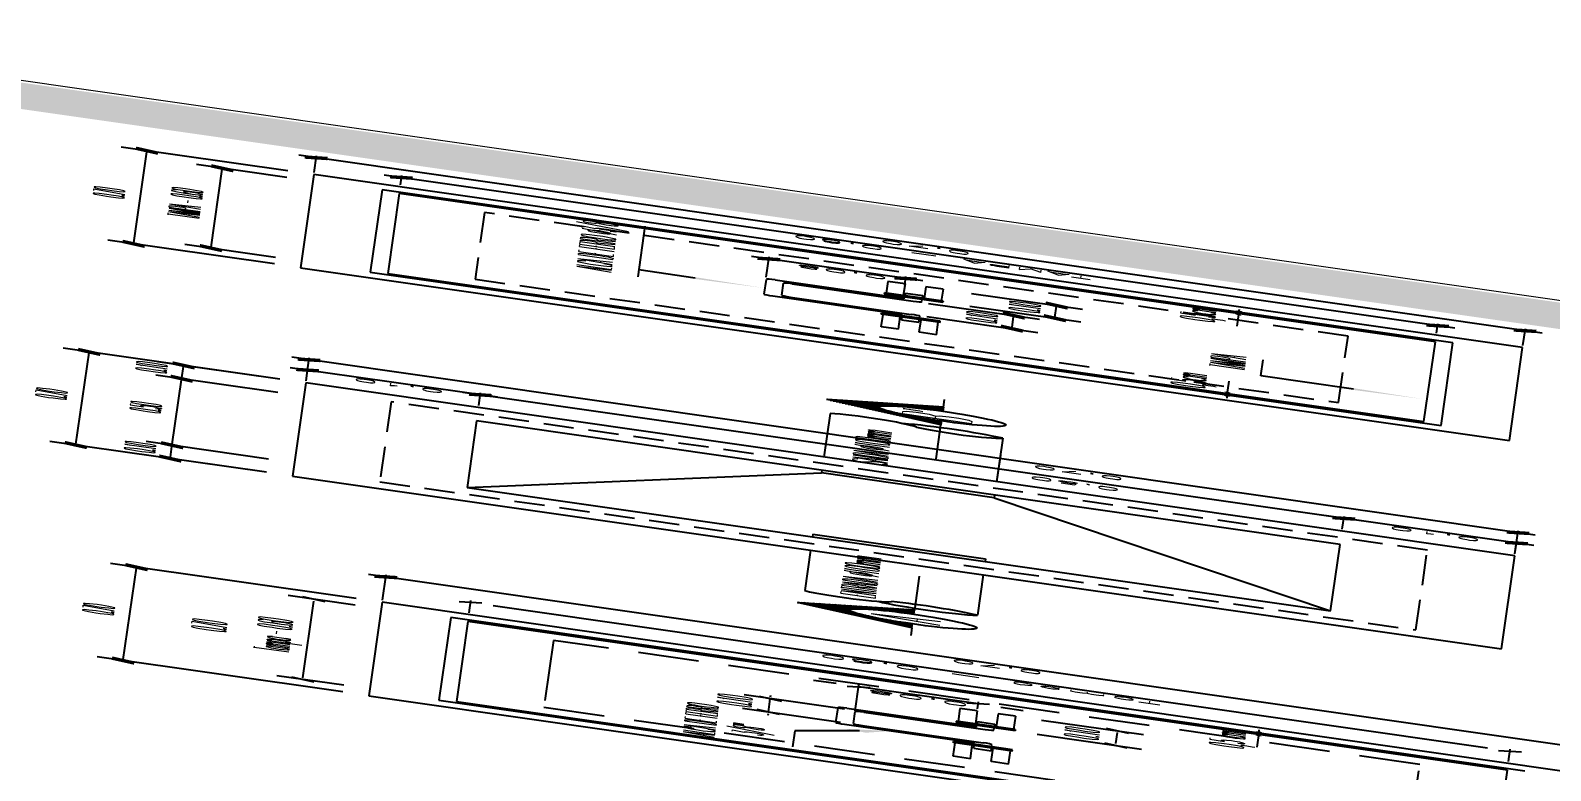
# Model space of a CAD drawing. Header units: millimetres. Extents: x -361192058 to 101130107379, y -14071650034 to 19218552450.
# Drawn here: x -134925.9 to -134581.4, y 41929.9 to 42097.6 of the extents above; entities that cross this region are included whole.
import ezdxf
from ezdxf.enums import TextEntityAlignment as Align

# ---------------------------------------------------------------- set-up
doc = ezdxf.new("R2010")
doc.units = ezdxf.units.MM
doc.header["$LTSCALE"] = 0.5
doc.linetypes.add('CENTER2', pattern=[28.575, 19.05, -3.175, 3.175, -3.175])
doc.linetypes.add('HIDDEN', pattern=[0.375, 0.25, -0.125])
for name, color, linetype in [('02', 2, 'Continuous'), ('DETALLHES_CAIXAS', 6, 'Continuous'), ('TXT_0', 7, 'Continuous'), ('TXT_1', 3, 'Continuous'), ('TXT_2', 6, 'Continuous')]:
    doc.layers.add(name, color=color, linetype=linetype)
doc.styles.add('ADITIVOCAD', font='ROMANS.shx')
doc.styles.add('ROMANS', font='romans', dxfattribs={"height": 0.1})
doc.styles.get("Standard").update_dxf_attribs({"font": 'txt.shx', "height": 0.12})

# ---------------------------------------------------------------- blocks, each defined once
blk = doc.blocks.new('ADS_DET_CG125L')
at = {"layer": 'DETALLHES_CAIXAS'}
for p, q in [((2.10939, 2.42807), (2.10939, 1.82807)), ((2.70939, 2.42807), (2.10939, 2.42807)), ((2.70939, 1.82807), (2.70939, 2.42807)), ((2.10939, 1.82807), (2.70939, 1.82807))]:
    blk.add_line(p, q, dxfattribs=at)
at = {"layer": 'TXT_0', "linetype": 'ByBlock'}
for p, q in [((2.05939, 2.49307), (2.05939, 2.63488)), ((2.75939, 2.49307), (2.75939, 2.63488)), ((2.04939, 2.61988), (2.76939, 2.61988)), ((2.10939, 2.49307), (2.10939, 2.53179)), ((2.70939, 2.49307), (2.70939, 2.53179)), ((2.11589, 2.52329), (2.10289, 2.51029)), ((2.70289, 2.51029), (2.71589, 2.52329)), ((2.12239, 2.51679), (2.69639, 2.51679)), ((2.94954, 1.76807), (2.94954, 2.48807)), ((2.77439, 2.47807), (2.96454, 2.47807)), ((2.85701, 2.42157), (2.84401, 2.43457)), ((2.77439, 2.42807), (2.86551, 2.42807)), ((2.85051, 1.84107), (2.85051, 2.41507)), ((2.35916, 2.20919), (2.35916, 2.26572)), ((2.45916, 2.20793), (2.45916, 2.26572)), ((2.34616, 2.25072), (2.33316, 2.25072)), ((2.35266, 2.24422), (2.36566, 2.25722)), ((2.35916, 2.25072), (2.45916, 2.25072)), ((2.46566, 2.25722), (2.45266, 2.24422)), ((2.47216, 2.25072), (2.48516, 2.25072)), ((2.63944, 2.21469), (2.63944, 2.22769)), ((2.63294, 2.20819), (2.64594, 2.19519)), ((2.45832, 2.20169), (2.65444, 2.20169)), ((2.63944, 2.13269), (2.63944, 2.20169)), ((2.64594, 2.12619), (2.63294, 2.13919)), ((2.60163, 2.13269), (2.65444, 2.13269)), ((2.63944, 2.11969), (2.63944, 2.10669)), ((2.47916, 2.09689), (2.47916, 2.03666)), ((2.58755, 2.09569), (2.58755, 2.03666)), ((2.48566, 2.05816), (2.47266, 2.04516)), ((2.49216, 2.05166), (2.57455, 2.05166)), ((2.58105, 2.04516), (2.59405, 2.05816)), ((2.68512, 1.97163), (2.61517, 1.97163)), ((2.69712, 1.97163), (2.68512, 1.97163)), ((2.73139, 1.97163), (2.74339, 1.97163)), ((2.84401, 1.83457), (2.85701, 1.82157)), ((2.77439, 1.82807), (2.86551, 1.82807))]:
    blk.add_line(p, q, dxfattribs=at)
at = {"layer": 'TXT_0'}
for p, q in [((2.05939, 2.47807), (2.05939, 1.77807)), ((2.75939, 2.47807), (2.05939, 2.47807)), ((2.75939, 1.77807), (2.75939, 2.47807)), ((2.09939, 2.43807), (2.09939, 1.81807)), ((2.71939, 2.43807), (2.09939, 2.43807)), ((2.71939, 1.81807), (2.71939, 2.43807)), ((2.2487, 2.23425), (2.1292, 2.23425)), ((2.31692, 2.19767), (2.2487, 2.23425)), ((2.34916, 2.20669), (2.34916, 2.13669)), ((2.35416, 2.21169), (2.46416, 2.21169)), ((2.46916, 2.20669), (2.46916, 2.13669)), ((2.36416, 2.20169), (2.45416, 2.20169)), ((2.35916, 2.19669), (2.35916, 2.12669)), ((2.45916, 2.19669), (2.45916, 2.12669)), ((2.32916, 2.14369), (2.33916, 2.14369)), ((2.32916, 2.10969), (2.32916, 2.14369)), ((2.33916, 2.10969), (2.33916, 2.14369)), ((2.48916, 2.14369), (2.47916, 2.14369)), ((2.47916, 2.10969), (2.47916, 2.14369)), ((2.48916, 2.10969), (2.48916, 2.14369)), ((2.30916, 2.13169), (2.30916, 2.12169)), ((2.30916, 2.13169), (2.32916, 2.13169)), ((2.33916, 2.13169), (2.34416, 2.13169)), ((2.47416, 2.13169), (2.47916, 2.13169)), ((2.50916, 2.13169), (2.48916, 2.13169)), ((2.50916, 2.13169), (2.50916, 2.12169)), ((2.30916, 2.12169), (2.32916, 2.12169)), ((2.33916, 2.12169), (2.35416, 2.12169)), ((2.46416, 2.12169), (2.47916, 2.12169)), ((2.50916, 2.12169), (2.48916, 2.12169)), ((2.32916, 2.10969), (2.33916, 2.10969)), ((2.48916, 2.10969), (2.47916, 2.10969))]:
    blk.add_line(p, q, dxfattribs=at)
at = {"layer": 'TXT_0', "linetype": 'HIDDEN'}
for p, q in [((2.15939, 2.37807), (2.15939, 1.87807)), ((2.65939, 2.37807), (2.15939, 2.37807)), ((2.65939, 1.87807), (2.65939, 2.37807)), ((2.22896, 2.13269), (2.22896, 2.14269)), ((2.22896, 2.14269), (2.32916, 2.14269)), ((2.58755, 2.14269), (2.48916, 2.14269)), ((2.58755, 2.13269), (2.58755, 2.14269)), ((2.22896, 2.13269), (2.32916, 2.13269)), ((2.58755, 2.13269), (2.48916, 2.13269)), ((2.22896, 2.11069), (2.22896, 2.12069)), ((2.22896, 2.12069), (2.32916, 2.12069)), ((2.58755, 2.12069), (2.48916, 2.12069)), ((2.58755, 2.11069), (2.58755, 2.12069)), ((2.22896, 2.11069), (2.32916, 2.11069)), ((2.58755, 2.11069), (2.48916, 2.11069)), ((2.15939, 1.87807), (2.65939, 1.87807))]:
    blk.add_line(p, q, dxfattribs=at)
at = {"layer": 'TXT_0', "linetype": 'ByBlock', "const_width": 0.00195}
for points in [[(2.06589, 2.62638), (2.05289, 2.61338)], [(2.75289, 2.61338), (2.76589, 2.62638)], [(2.95604, 2.47157), (2.94304, 2.48457)]]:
    blk.add_lwpolyline(points, dxfattribs=at)
at = {"layer": 'TXT_0'}
for centre, start, end in [((2.35416, 2.20669), 90, 180), ((2.46416, 2.20669), 360, 90), ((2.36416, 2.19669), 90, 180), ((2.45416, 2.19669), 0, 90), ((2.34416, 2.13669), 270, 0), ((2.47416, 2.13669), 180, 270), ((2.35416, 2.12669), 270, 0), ((2.46416, 2.12669), 180, 270)]:
    blk.add_arc(centre, 0.005, start, end, dxfattribs=at)
blk.add_solid([(2.31653, 2.20551), (2.30996, 2.19391), (2.34805, 2.17999)], dxfattribs=at)
at = {"layer": 'TXT_0', "linetype": 'ByBlock'}
for points in [[(2.69739, 1.97363), (2.69739, 1.96963), (2.70939, 1.97163)], [(2.73139, 1.97363), (2.73139, 1.96963), (2.71939, 1.97163)]]:
    blk.add_solid(points, dxfattribs=at)
at = {"layer": 'TXT_0', "style": 'ROMANS'}
blk.add_text('0.70', height=0.018, dxfattribs=at).set_placement((2.37939, 2.62888))
at = {"layer": 'TXT_0', "linetype": 'ByBlock', "style": 'ROMANS'}
for s, p in [('0.70', (2.40939, 2.57397)), ('Tampa - 0.60', (2.40939, 2.53679)), ('0.10', (2.40916, 2.27072)), ('0.10', (2.53335, 2.07166))]:
    blk.add_text(s, height=0.02, dxfattribs=at).set_placement(p, align=Align.MIDDLE_CENTER)
at = {"layer": 'TXT_0', "style": 'ROMANS'}
for s, p in [('ALCA DE FERRO ', (2.11799, 2.28829)), (' 3/8"', (2.16073, 2.26065))]:
    blk.add_text(s, height=0.018, dxfattribs=at).set_placement(p, align=Align.MIDDLE_LEFT)
at = {"layer": 'TXT_0', "linetype": 'ByBlock', "style": 'ROMANS'}
for s, p in [('Tampa - 0.60', (2.83051, 2.12807)), ('0.08', (2.61944, 2.16719))]:
    blk.add_text(s, height=0.02, rotation=90, dxfattribs=at).set_placement(p, align=Align.MIDDLE_CENTER)
at = {"layer": 'TXT_0', "style": 'ROMANS'}
blk.add_text('0.70', height=0.018, rotation=90, dxfattribs=at).set_placement((2.94054, 2.09807))
at = {"layer": 'TXT_0', "linetype": 'ByBlock', "style": 'ROMANS'}
blk.add_text('0,5 cm', height=0.02, dxfattribs=at).set_placement((2.64612, 1.98587), align=Align.MIDDLE)
blk = doc.blocks.new('*X135')
at = {"color": 0}
for p, q in [((101.5903, 65.4571), (101.9231, 65.79)), ((102.2509, 65.4571), (101.9191, 65.789)), ((101.608, 65.4571), (101.9319, 65.7811)), ((101.6257, 65.4571), (101.9408, 65.7723)), ((101.6433, 65.4571), (101.9496, 65.7634)), ((101.661, 65.4571), (101.9585, 65.7546)), ((101.8472, 65.6257), (101.9673, 65.7458)), ((101.9925, 65.6272), (101.8749, 65.7448)), ((102.0352, 65.6022), (101.8837, 65.7536)), ((102.1979, 65.4571), (101.8926, 65.7625)), ((102.2156, 65.4571), (101.9014, 65.7713)), ((102.2332, 65.4571), (101.9102, 65.7801)), ((101.8923, 65.639), (101.8307, 65.7006)), ((101.9081, 65.6409), (101.8395, 65.7094)), ((101.9253, 65.6413), (101.8484, 65.7183)), ((101.9444, 65.6399), (101.8572, 65.7271)), ((101.9661, 65.6359), (101.8661, 65.7359)), ((101.8744, 65.6352), (101.9761, 65.7369)), ((101.8965, 65.6396), (101.985, 65.7281)), ((101.9158, 65.6413), (101.9938, 65.7192)), ((101.9332, 65.641), (102.0026, 65.7104)), ((101.9492, 65.6393), (102.0115, 65.7015)), ((101.8388, 65.6217), (101.7954, 65.6652)), ((101.851, 65.6273), (101.8042, 65.674)), ((101.8638, 65.6321), (101.813, 65.6829)), ((101.8776, 65.636), (101.8219, 65.6917)), ((101.964, 65.6364), (102.0203, 65.6927)), ((101.9778, 65.6326), (102.0292, 65.6839)), ((101.9908, 65.6278), (102.038, 65.675)), ((102.003, 65.6224), (102.0468, 65.6662)), ((102.0145, 65.6162), (102.0557, 65.6573)), ((101.7881, 65.5841), (101.7512, 65.621)), ((101.797, 65.5928), (101.76, 65.6298)), ((101.8065, 65.601), (101.7688, 65.6387)), ((101.8167, 65.6086), (101.7777, 65.6475)), ((101.8274, 65.6155), (101.7865, 65.6564)), ((102.0253, 65.6093), (102.0645, 65.6485)), ((102.0355, 65.6019), (102.0733, 65.6397)), ((102.0451, 65.5938), (102.0822, 65.6308)), ((102.0541, 65.5851), (102.091, 65.622)), ((101.7528, 65.531), (101.707, 65.5768)), ((101.7586, 65.5429), (101.7158, 65.5856)), ((101.765, 65.5542), (101.7247, 65.5945)), ((101.7721, 65.5648), (101.7335, 65.6033)), ((101.7798, 65.5747), (101.7423, 65.6122)), ((102.0625, 65.5758), (102.0999, 65.6131)), ((102.1802, 65.4571), (102.0666, 65.5707)), ((102.0703, 65.5659), (102.1087, 65.6043)), ((102.0774, 65.5554), (102.1175, 65.5955)), ((102.0839, 65.5442), (102.1264, 65.5866)), ((102.0898, 65.5323), (102.1352, 65.5778)), ((101.7374, 65.458), (101.6628, 65.5326)), ((101.7382, 65.4749), (101.6716, 65.5414)), ((101.6787, 65.4571), (101.753, 65.5315)), ((101.7404, 65.4904), (101.6805, 65.5503)), ((101.7436, 65.5048), (101.6893, 65.5591)), ((101.7478, 65.5183), (101.6981, 65.568)), ((102.1625, 65.4571), (102.0916, 65.5281)), ((102.0948, 65.5197), (102.144, 65.5689)), ((102.0991, 65.5063), (102.1529, 65.5601)), ((102.1025, 65.492), (102.1617, 65.5513)), ((102.1048, 65.4766), (102.1706, 65.5424)), ((102.1058, 65.46), (102.1794, 65.5336)), ((101.6499, 65.4571), (101.6186, 65.4884)), ((101.6675, 65.4571), (101.6274, 65.4972)), ((101.6852, 65.4571), (101.6363, 65.5061)), ((101.7029, 65.4571), (101.6451, 65.5149)), ((101.7206, 65.4571), (101.654, 65.5238)), ((101.6964, 65.4571), (101.7435, 65.5043)), ((102.1448, 65.4571), (102.1003, 65.5016)), ((102.1206, 65.4571), (102.1882, 65.5247)), ((102.1383, 65.4571), (102.1971, 65.5159)), ((102.156, 65.4571), (102.2059, 65.5071)), ((102.1737, 65.4571), (102.2147, 65.4982)), ((102.1913, 65.4571), (102.2236, 65.4894)), ((101.5968, 65.4571), (101.5921, 65.4619)), ((101.6145, 65.4571), (101.6009, 65.4707)), ((101.6322, 65.4571), (101.6098, 65.4796)), ((101.714, 65.4571), (101.7391, 65.4822)), ((101.7317, 65.4571), (101.7375, 65.4629)), ((102.1272, 65.4571), (102.1044, 65.4799)), ((102.1095, 65.4571), (102.1058, 65.4609)), ((102.209, 65.4571), (102.2324, 65.4805)), ((102.2267, 65.4571), (102.2412, 65.4717)), ((102.2444, 65.4571), (102.2501, 65.4629))]:
    blk.add_line(p, q, dxfattribs=at)
blk = doc.blocks.new('ADS_DET_CP50')
at = {"layer": 'DETALLHES_CAIXAS'}
for p, q in [((0.59468, 2.65051), (0.59468, 1.95051)), ((1.29468, 2.65051), (0.59468, 2.65051)), ((1.29468, 1.95051), (1.29468, 2.65051)), ((2.18784, 2.61288), (2.18784, 2.01288)), ((2.78784, 2.61288), (2.18784, 2.61288)), ((2.78784, 2.01288), (2.78784, 2.61288)), ((0.69468, 2.55051), (0.69468, 2.05051)), ((1.19468, 2.55051), (0.69468, 2.55051)), ((1.19468, 2.05051), (1.19468, 2.55051)), ((0.69468, 2.05051), (1.19468, 2.05051)), ((2.18784, 2.01288), (2.78784, 2.01288)), ((0.59468, 1.95051), (1.29468, 1.95051))]:
    blk.add_line(p, q, dxfattribs=at)
at = {"layer": 'TXT_0', "linetype": 'ByBlock'}
for p, q in [((0.59468, 2.66551), (0.59468, 2.79092)), ((1.29468, 2.66551), (1.29468, 2.79092)), ((0.58468, 2.77592), (1.30468, 2.77592)), ((2.13784, 2.67788), (2.13784, 2.77443)), ((2.83784, 2.67788), (2.83784, 2.77443)), ((2.12784, 2.75943), (2.84784, 2.75943)), ((0.59468, 2.66551), (0.59468, 2.73626)), ((0.69468, 2.66551), (0.69468, 2.73626)), ((0.69468, 2.66551), (0.69468, 2.73626)), ((1.19468, 2.66551), (1.19468, 2.73626)), ((1.19468, 2.66551), (1.19468, 2.73626)), ((1.29468, 2.66551), (1.29468, 2.73626)), ((2.18784, 2.67788), (2.18784, 2.73027)), ((2.78784, 2.67788), (2.78784, 2.73027)), ((0.58468, 2.72126), (0.70468, 2.72126)), ((0.68468, 2.72126), (1.20468, 2.72126)), ((1.18468, 2.72126), (1.30468, 2.72126)), ((2.17784, 2.71527), (2.79784, 2.71527)), ((2.96401, 1.95288), (2.96401, 2.67288)), ((1.39068, 2.54051), (1.39068, 2.66051)), ((1.46842, 1.94051), (1.46842, 2.66051)), ((2.85284, 2.66288), (2.97901, 2.66288)), ((1.30968, 2.65051), (1.40568, 2.65051)), ((1.30968, 2.65051), (1.48342, 2.65051)), ((2.90876, 2.00288), (2.90876, 2.62288)), ((2.85284, 2.61288), (2.92376, 2.61288)), ((1.39068, 2.04051), (1.39068, 2.56051)), ((1.30968, 2.55051), (1.40568, 2.55051)), ((1.30968, 2.55051), (1.40568, 2.55051)), ((2.69593, 2.30855), (2.69593, 2.40779)), ((2.55932, 2.39779), (2.71093, 2.39779)), ((2.64666, 2.31855), (2.71093, 2.31855)), ((2.43847, 2.30351), (2.43847, 2.23924)), ((2.53687, 2.30351), (2.53687, 2.23924)), ((2.56094, 2.27997), (2.56094, 2.2157)), ((2.65594, 2.27997), (2.65594, 2.2157)), ((2.42847, 2.25424), (2.54687, 2.25424)), ((2.55094, 2.2307), (2.66594, 2.2307)), ((2.1656, 2.12671), (2.1536, 2.12671)), ((2.19984, 2.12671), (2.21184, 2.12671)), ((2.21184, 2.12671), (2.2818, 2.12671)), ((2.76357, 2.12671), (2.69362, 2.12671)), ((2.77557, 2.12671), (2.76357, 2.12671)), ((2.80984, 2.12671), (2.82184, 2.12671)), ((1.39068, 1.94051), (1.39068, 2.06051)), ((1.30968, 2.05051), (1.40568, 2.05051)), ((1.30968, 2.05051), (1.40568, 2.05051)), ((2.85284, 2.01288), (2.92376, 2.01288)), ((2.85284, 1.96288), (2.97901, 1.96288)), ((1.30968, 1.95051), (1.40568, 1.95051)), ((1.30968, 1.95051), (1.48342, 1.95051))]:
    blk.add_line(p, q, dxfattribs=at)
at = {"layer": 'TXT_0'}
for p, q in [((2.13784, 2.66288), (2.13784, 1.96288)), ((2.83784, 2.66288), (2.13784, 2.66288)), ((2.83784, 1.96288), (2.83784, 2.66288)), ((2.17784, 2.62288), (2.17784, 2.00288)), ((2.79784, 2.62288), (2.17784, 2.62288)), ((2.79784, 2.00288), (2.79784, 2.62288)), ((0.69468, 2.55051), (1.17468, 2.35051)), ((2.80565, 2.47074), (2.42623, 2.47074)), ((2.47714, 2.43798), (2.47765, 2.47074)), ((2.43284, 2.39751), (2.54284, 2.39751)), ((2.42784, 2.39251), (2.42784, 2.32251)), ((2.54784, 2.39251), (2.54784, 2.32251)), ((2.43784, 2.38251), (2.43784, 2.31251)), ((2.44284, 2.38751), (2.53284, 2.38751)), ((2.53784, 2.38251), (2.53784, 2.31251)), ((0.59468, 2.35051), (0.29042, 2.35051)), ((0.71468, 2.35051), (0.69468, 2.35051)), ((0.71468, 2.35051), (0.71468, 2.25051)), ((1.17468, 2.25051), (1.17468, 2.35051)), ((1.19468, 2.35051), (1.17468, 2.35051)), ((1.62103, 2.35051), (1.29468, 2.35051)), ((2.40784, 2.32951), (2.41784, 2.32951)), ((2.40784, 2.29551), (2.40784, 2.32951)), ((2.41784, 2.29551), (2.41784, 2.32951)), ((2.56784, 2.32951), (2.55784, 2.32951)), ((2.55784, 2.29551), (2.55784, 2.32951)), ((2.56784, 2.29551), (2.56784, 2.32951)), ((2.38784, 2.31751), (2.40784, 2.31751)), ((2.38784, 2.31751), (2.38784, 2.30751)), ((2.41784, 2.31751), (2.42284, 2.31751)), ((2.55284, 2.31751), (2.55784, 2.31751)), ((2.58784, 2.31751), (2.56784, 2.31751)), ((2.58784, 2.31751), (2.58784, 2.30751)), ((2.38784, 2.30751), (2.40784, 2.30751)), ((2.41784, 2.30751), (2.43284, 2.30751)), ((2.54284, 2.30751), (2.55784, 2.30751)), ((2.58784, 2.30751), (2.56784, 2.30751)), ((2.40784, 2.29551), (2.41784, 2.29551)), ((2.56784, 2.29551), (2.55784, 2.29551)), ((0.59468, 2.25051), (0.29042, 2.25051)), ((1.17468, 2.25051), (0.69468, 2.05051)), ((0.71468, 2.25051), (0.69468, 2.25051)), ((0.71468, 2.25051), (0.69468, 2.25051)), ((1.19468, 2.25051), (1.17468, 2.25051)), ((1.19468, 2.25051), (1.17468, 2.25051)), ((1.49468, 2.25051), (1.29468, 2.25051)), ((1.62103, 2.25051), (1.29468, 2.25051)), ((2.35345, 2.05544), (2.35396, 2.10914)), ((2.35396, 2.10914), (2.47363, 2.10914)), ((2.17784, 2.00288), (2.79784, 2.00288)), ((2.13784, 1.96288), (2.83784, 1.96288))]:
    blk.add_line(p, q, dxfattribs=at)
at = {"layer": 'TXT_0', "linetype": 'HIDDEN', "ltscale": 0.5}
for p, q in [((0.64468, 2.60051), (0.64468, 2.00051)), ((1.24468, 2.60051), (0.64468, 2.60051)), ((1.24468, 2.00051), (1.24468, 2.60051)), ((2.23784, 2.56288), (2.23784, 2.06288)), ((2.73784, 2.56288), (2.23784, 2.56288)), ((2.73784, 2.06288), (2.73784, 2.56288)), ((2.23784, 2.06288), (2.73784, 2.06288)), ((0.64468, 2.00051), (1.24468, 2.00051))]:
    blk.add_line(p, q, dxfattribs=at)
at = {"layer": 'TXT_0', "linetype": 'HIDDEN'}
for p, q in [((2.3145, 2.32851), (2.40784, 2.32851)), ((2.3145, 2.31851), (2.3145, 2.32851)), ((2.65595, 2.32851), (2.56784, 2.32851)), ((2.65595, 2.31851), (2.65595, 2.32851)), ((2.3145, 2.31851), (2.40784, 2.31851)), ((2.65595, 2.31851), (2.56784, 2.31851)), ((2.3145, 2.30651), (2.40784, 2.30651)), ((2.3145, 2.29651), (2.3145, 2.30651)), ((2.65595, 2.30651), (2.56784, 2.30651)), ((2.65595, 2.29651), (2.65595, 2.30651)), ((2.3145, 2.29651), (2.40784, 2.29651)), ((2.65595, 2.29651), (2.56784, 2.29651))]:
    blk.add_line(p, q, dxfattribs=at)
at = {"layer": 'TXT_0', "linetype": 'ByBlock', "const_width": 0.00195}
for points in [[(0.60118, 2.78242), (0.58818, 2.76942)], [(1.28818, 2.76942), (1.30118, 2.78242)], [(2.14434, 2.76593), (2.13134, 2.75293)], [(2.83134, 2.75293), (2.84434, 2.76593)], [(0.60118, 2.72776), (0.58818, 2.71476)], [(0.70118, 2.72776), (0.68818, 2.71476)], [(0.68818, 2.71476), (0.70118, 2.72776)], [(1.20118, 2.72776), (1.18818, 2.71476)], [(1.18818, 2.71476), (1.20118, 2.72776)], [(1.28818, 2.71476), (1.30118, 2.72776)], [(2.19434, 2.72177), (2.18134, 2.70877)], [(2.78134, 2.70877), (2.79434, 2.72177)], [(2.97051, 2.65638), (2.95751, 2.66938)], [(1.39718, 2.64401), (1.38418, 2.65701)], [(1.47492, 2.64401), (1.46192, 2.65701)], [(2.91526, 2.60638), (2.90226, 2.61938)], [(1.39718, 2.54401), (1.38418, 2.55701)], [(1.38418, 2.55701), (1.39718, 2.54401)], [(2.70243, 2.39129), (2.68943, 2.40429)], [(2.68943, 2.32505), (2.70243, 2.31205)], [(2.44497, 2.26074), (2.43197, 2.24774)], [(2.53037, 2.24774), (2.54337, 2.26074)], [(2.56744, 2.2372), (2.55444, 2.2242)], [(2.64944, 2.2242), (2.66244, 2.2372)], [(1.39718, 2.04401), (1.38418, 2.05701)], [(1.38418, 2.05701), (1.39718, 2.04401)], [(2.90226, 2.01938), (2.91526, 2.00638)], [(2.95751, 1.96938), (2.97051, 1.95638)], [(1.38418, 1.95701), (1.39718, 1.94401)], [(1.46192, 1.95701), (1.47492, 1.94401)]]:
    blk.add_lwpolyline(points, dxfattribs=at)
at = {"layer": 'TXT_0'}
for centre, radius, start, end in [((2.43284, 2.39251), 0.005, 90, 180), ((2.54284, 2.39251), 0.005, 360, 90), ((2.44284, 2.38251), 0.005, 90, 180), ((2.53284, 2.38251), 0.005, 0, 90), ((0.31063, 2.32858), 0.02982, 132.66033, 251.20326), ((1.60207, 2.32792), 0.02949, 290.44662, 49.99219), ((2.42284, 2.32251), 0.005, 270, 0), ((2.55284, 2.32251), 0.005, 180, 270), ((2.43284, 2.31251), 0.005, 270, 0), ((2.54284, 2.31251), 0.005, 180, 270), ((0.31332, 2.28005), 0.03738, 130.99129, 232.21158), ((1.59194, 2.28121), 0.04229, 313.46444, 40.16931), ((0.26474, 2.28202), 0.04065, 309.18331, 26.80755), ((1.63416, 2.27844), 0.03086, 134.91778, 244.81592)]:
    blk.add_arc(centre, radius, start, end, dxfattribs=at)
for points in [[(2.48381, 2.43792), (2.47047, 2.43805), (2.47676, 2.39798)], [(2.36011, 2.05537), (2.34678, 2.0555), (2.35306, 2.01544)]]:
    blk.add_solid(points, dxfattribs=at)
at = {"layer": 'TXT_0', "linetype": 'ByBlock'}
for points in [[(2.1656, 2.12871), (2.1656, 2.12471), (2.1776, 2.12671)], [(2.19984, 2.12871), (2.19984, 2.12471), (2.18784, 2.12671)], [(2.77584, 2.12871), (2.77584, 2.12471), (2.78784, 2.12671)], [(2.80984, 2.12871), (2.80984, 2.12471), (2.79784, 2.12671)]]:
    blk.add_solid(points, dxfattribs=at)
at = {"layer": 'TXT_1'}
for p, q in [((0.12839, 2.28671), (0.19524, 2.35358)), ((0.19524, 2.35358), (0.26208, 2.28671)), ((1.78786, 2.28671), (1.72102, 2.35358)), ((0.12839, 2.28671), (0.15839, 2.28671)), ((0.23208, 2.28671), (0.26208, 2.28671)), ((1.68418, 2.28671), (1.65418, 2.28671)), ((1.78786, 2.28671), (1.75786, 2.28671))]:
    blk.add_line(p, q, dxfattribs=at)
for centre in [(0.19524, 2.28671), (1.72102, 2.28671)]:
    blk.add_circle(centre, 0.03684, dxfattribs=at)
at = {"layer": 'TXT_2', "linetype": 'CENTER2'}
for p, q in [((0.12839, 2.28671), (0.07152, 2.28671)), ((0.51785, 2.28671), (0.26208, 2.28671)), ((1.39841, 2.28671), (1.65418, 2.28671)), ((1.78786, 2.28671), (1.84474, 2.28671))]:
    blk.add_line(p, q, dxfattribs=at)
at = {"layer": 'TXT_1'}
for p, xscale, yscale, zscale in [((-20.18908, -10.80471), 0.1999999999999993, 0.1999999999999993, 0.1999999999999993), ((22.10534, -10.80471), -0.1999999999999993, 0.2, 0.2)]:
    blk.add_blockref('*X135', p, dxfattribs=dict(at, xscale=xscale, yscale=yscale, zscale=zscale))
at = {"layer": 'TXT_0', "style": 'ROMANS'}
for s, p in [('0.70', (0.91468, 2.78492)), ('0.70', (2.45784, 2.76843)), ('0.10', (0.61468, 2.73026)), ('0.50', (0.91468, 2.73026)), ('0.10', (1.21468, 2.73026)), ('TAMPA - 0.60', (2.38799, 2.72427)), ('0.10', (2.45767, 2.26324)), ('0.10', (2.57844, 2.2397))]:
    blk.add_text(s, height=0.018, dxfattribs=at).set_placement(p)
for s, p in [('0.10', (1.38168, 2.57051)), ('0.08', (2.68693, 2.32817)), ('TAMPA - 0.60', (2.89976, 2.21302)), ('0.70', (2.95501, 2.28288)), ('0.50', (1.3717, 2.179)), ('0.70', (1.45548, 2.17789)), ('0.10', (1.38168, 1.97051))]:
    blk.add_text(s, height=0.018, rotation=90, dxfattribs=at).set_placement(p)
for s, p in [('ALCA DE FERRO %%C3/8"', (2.43008, 2.49623)), ('ENTRADA %%C100mm', (0.30468, 2.31981)), ('SAIDA %%C100mm', (1.29718, 2.324)), ('TAMPA', (2.37422, 2.1289))]:
    blk.add_text(s, height=0.02, dxfattribs=at).set_placement(p, align=Align.MIDDLE_LEFT)
at = {"layer": 'TXT_0', "linetype": 'ByBlock', "style": 'ROMANS'}
for p in [(2.25132, 2.14671), (2.7476, 2.14671)]:
    blk.add_text('0,5cm', height=0.02, dxfattribs=at).set_placement(p, align=Align.MIDDLE)
at = {"layer": 'TXT_1', "style": 'ADITIVOCAD'}
for s, p in [('A', (0.19114, 2.29097)), ("B'", (1.71781, 2.28937))]:
    blk.add_text(s, height=0.04, dxfattribs=at).set_placement(p, align=Align.MIDDLE)
blk = doc.blocks.new('APROVADO QUADRA 21.2 MBVII')
at = {"layer": '02', "lineweight": 18}
blk.add_lwpolyline([(4229.7208, 2385.7337), (4290.9208, 2385.7337), (4290.9208, 2430.2837), (4229.7208, 2430.2837)], close=True, dxfattribs=at)
at = {"layer": '02', "lineweight": 18, "const_width": 0.1}
blk.add_lwpolyline([(4230.4708, 2386.4837), (4290.1708, 2386.4837), (4290.1708, 2429.5337), (4230.4708, 2429.5337)], close=True, dxfattribs=at)
at = {"lineweight": 18}
for name, p, xscale, yscale, zscale in [('ADS_DET_CP50', (4269.4754, 2410.0613), 6.654090768922506, 6.654090768922506, 6.654090768922506), ('ADS_DET_CG125L', (4249.4526, 2410.7497), 6.67507638106508, 6.67507638106508, 6.67507638106508)]:
    blk.add_blockref(name, p, dxfattribs=dict(at, xscale=xscale, yscale=yscale, zscale=zscale))
at = {"color": 0, "lineweight": 13, "flags": 8}
for p in [(4700.7247, 2280.1125), (4699.5738, 2277.8964), (4702.3546, 2276.195), (4703.6722, 2274.085), (4699.8445, 2272.2194), (4703.0488, 2270.137), (4703.0877, 2267.9803), (4700.6523, 2261.5216), (4700.7007, 2257.1593)]:
    blk.add_attdef('NIVEL', p, '', height=0.075, dxfattribs=at)
for rotation, width, p in [(90, 0.8, (4700.8205, 2275.7521)), (270, 0.6, (4703.8437, 2274.9021)), (90, 0.8, (4701.5575, 2268.5021)), (180, 0.6, (4651.1817, 2236.1931))]:
    blk.add_attdef('$PORTA', text='', height=0.09, rotation=rotation, dxfattribs=dict(at, width=width)).set_placement(p, align=Align.MIDDLE)
for p in [(4654.176, 2240.463), (4648.499, 2240.1923), (4637.8012, 2239.3845), (4633.4388, 2239.3361), (4656.3921, 2239.3121), (4652.4746, 2237.6822), (4646.4166, 2236.988), (4644.2598, 2236.9491), (4650.3646, 2236.3646)]:
    blk.add_attdef('NIVEL', p, '', height=0.075, rotation=270, dxfattribs=at)
at = {"color": 0, "lineweight": 13, "width": 0.8, "flags": 8}
for p in [(4652.0317, 2239.2163), (4644.7817, 2238.4793)]:
    blk.add_attdef('$PORTA', text='', height=0.09, dxfattribs=at).set_placement(p, align=Align.MIDDLE)

msp = doc.modelspace()

# ---------------------------------------------------------------- block references
at = {"layer": '02', "color": 0, "lineweight": 30, "xscale": -4.574818403918471, "yscale": -59.40450511825884, "zscale": 4.574818403918471, "rotation": 261.8606972171988}
msp.add_blockref('APROVADO QUADRA 21.2 MBVII', (5129.041, 2225.201), dxfattribs=at)

doc.saveas('drawing.dxf')
